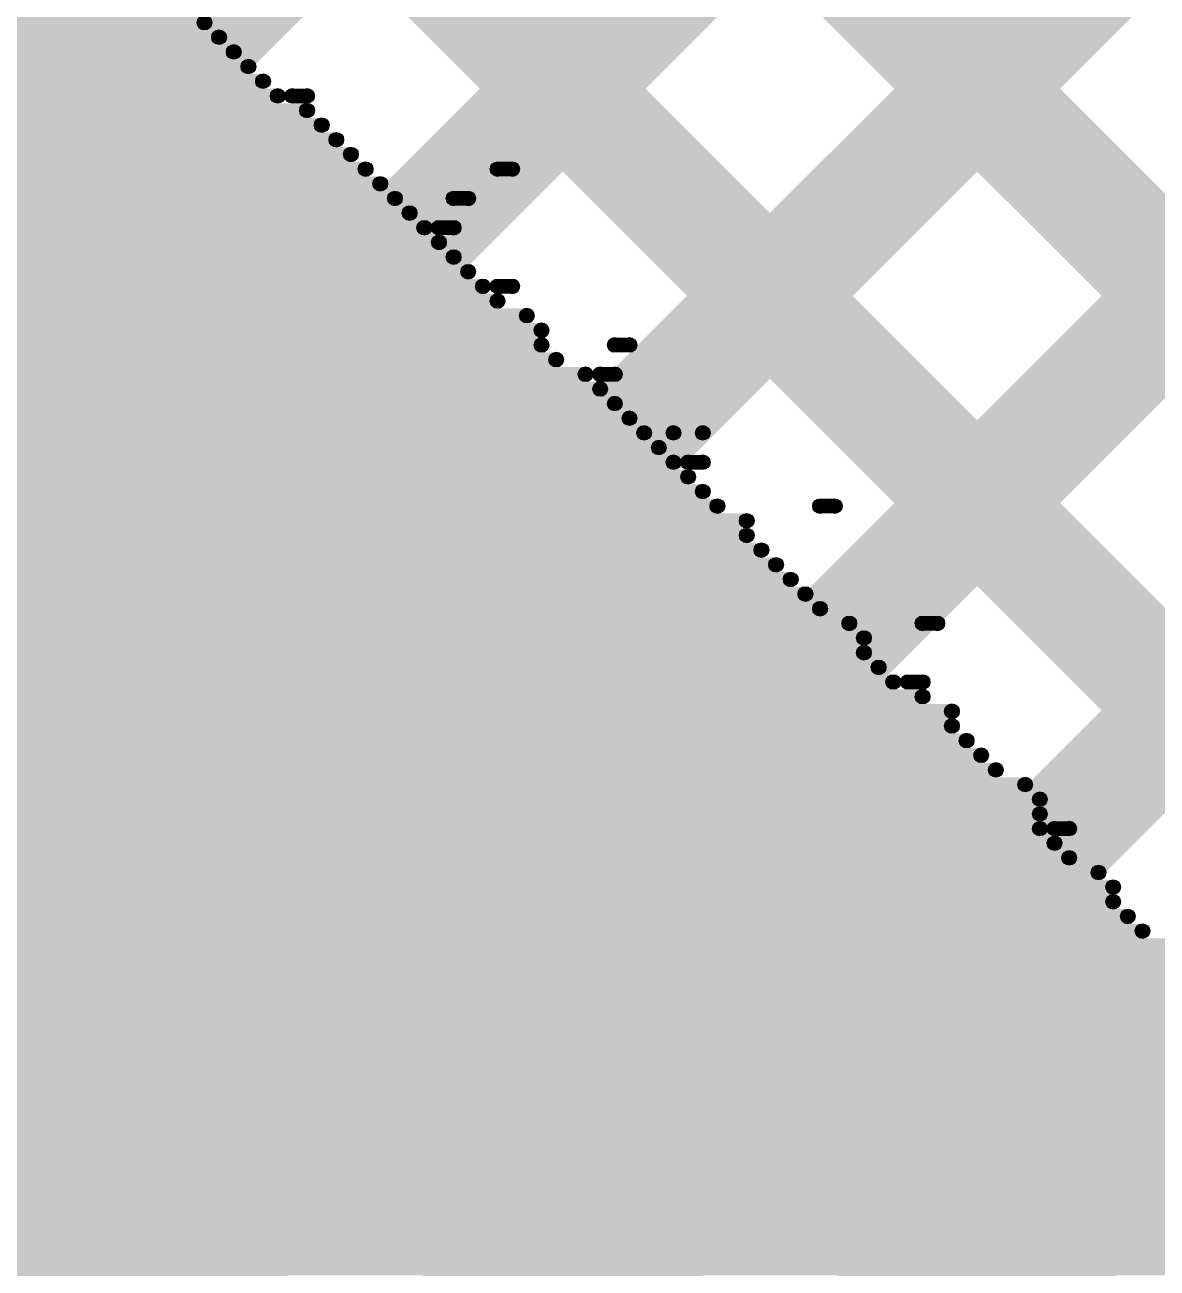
# Model space of a CAD drawing. Header units: millimetres. Extents: x 0 to 5.55, y 0 to 1.02.
# Drawn here: x 4.2018 to 4.279, y 0.628 to 0.7128 of the extents above; entities that cross this region are included whole.
import ezdxf

# ---------------------------------------------------------------- set-up
doc = ezdxf.new("R2010")
doc.units = ezdxf.units.MM
doc.header["$MEASUREMENT"] = 0
for name, color, linetype in [('BottomLayer', 5, 'Continuous'), ('BottomOverlay', 54, 'Continuous'), ('TopLayer', 1, 'Continuous')]:
    doc.layers.add(name, color=color, linetype=linetype)

msp = doc.modelspace()

# ---------------------------------------------------------------- hatches: boundary and pattern name
at = {"layer": 'BottomLayer'}
for points in [[(3.798997, 0.291672), (3.79334, 0.297328), (4.49384, 0.997828), (4.499497, 0.992172)], [(3.827282, 0.291672), (3.821625, 0.297328), (4.522125, 0.997828), (4.527782, 0.992172)], [(3.835966, 0.992172), (3.841623, 0.997828), (4.542123, 0.297328), (4.536466, 0.291672)], [(3.855566, 0.291672), (3.849909, 0.297328), (4.550409, 0.997828), (4.556066, 0.992172)], [(3.86425, 0.992172), (3.869907, 0.997828), (4.570407, 0.297328), (4.56475, 0.291672)], [(3.88385, 0.291672), (3.878193, 0.297328), (4.578693, 0.997828), (4.58435, 0.992172)], [(3.892534, 0.992172), (3.898191, 0.997828), (4.598691, 0.297328), (4.593034, 0.291672)], [(3.912134, 0.291672), (3.906478, 0.297328), (4.606978, 0.997828), (4.612634, 0.992172)], [(3.920819, 0.992172), (3.926476, 0.997828), (4.626976, 0.297328), (4.621319, 0.291672)], [(3.940419, 0.291672), (3.934762, 0.297328), (4.635262, 0.997828), (4.640919, 0.992172)], [(3.949103, 0.992172), (3.95476, 0.997828), (4.647556, 0.305032), (4.641899, 0.299376)], [(3.977387, 0.992172), (3.983044, 0.997828), (4.661698, 0.319175), (4.656041, 0.313518)]]:
    msp.add_hatch(color=5, dxfattribs=at).paths.add_polyline_path(points)
at = {"layer": 'BottomOverlay'}
for points in [[(4.064, 0.7125), (4.064, 0.7135), (4.214, 0.7135), (4.214, 0.7125)], [(4.065, 0.7115), (4.065, 0.7125), (4.215, 0.7125), (4.215, 0.7115)], [(4.066, 0.7105), (4.066, 0.7115), (4.216, 0.7115), (4.216, 0.7105)], [(4.065, 0.7095), (4.065, 0.7105), (4.217, 0.7105), (4.217, 0.7095)], [(4.064, 0.7085), (4.064, 0.7095), (4.218, 0.7095), (4.218, 0.7085)], [(4.064, 0.7075), (4.064, 0.7085), (4.219, 0.7085), (4.219, 0.7075)], [(4.22, 0.7075), (4.22, 0.7085), (4.221, 0.7085), (4.221, 0.7075)], [(4.063, 0.7065), (4.063, 0.7075), (4.221, 0.7075), (4.221, 0.7065)], [(4.063, 0.7055), (4.063, 0.7065), (4.222, 0.7065), (4.222, 0.7055)], [(4.062, 0.7045), (4.062, 0.7055), (4.223, 0.7055), (4.223, 0.7045)], [(4.061, 0.7035), (4.061, 0.7045), (4.224, 0.7045), (4.224, 0.7035)], [(4.061, 0.7025), (4.061, 0.7035), (4.225, 0.7035), (4.225, 0.7025)], [(4.234, 0.7025), (4.234, 0.7035), (4.235, 0.7035), (4.235, 0.7025)], [(4.06, 0.7015), (4.06, 0.7025), (4.226, 0.7025), (4.226, 0.7015)], [(4.086, 0.7005), (4.086, 0.7015), (4.227, 0.7015), (4.227, 0.7005)], [(4.231, 0.7005), (4.231, 0.7015), (4.232, 0.7015), (4.232, 0.7005)], [(4.088, 0.6995), (4.088, 0.7005), (4.228, 0.7005), (4.228, 0.6995)], [(4.09, 0.6985), (4.09, 0.6995), (4.229, 0.6995), (4.229, 0.6985)], [(4.23, 0.6985), (4.23, 0.6995), (4.231, 0.6995), (4.231, 0.6985)], [(4.091, 0.6975), (4.091, 0.6985), (4.23, 0.6985), (4.23, 0.6975)], [(4.094, 0.6965), (4.094, 0.6975), (4.231, 0.6975), (4.231, 0.6965)], [(4.095, 0.6955), (4.095, 0.6965), (4.232, 0.6965), (4.232, 0.6955)], [(4.097, 0.6945), (4.097, 0.6955), (4.233, 0.6955), (4.233, 0.6945)], [(4.234, 0.6945), (4.234, 0.6955), (4.235, 0.6955), (4.235, 0.6945)], [(4.098, 0.6935), (4.098, 0.6945), (4.234, 0.6945), (4.234, 0.6935)], [(4.1, 0.6925), (4.1, 0.6935), (4.236, 0.6935), (4.236, 0.6925)], [(4.102, 0.6915), (4.102, 0.6925), (4.237, 0.6925), (4.237, 0.6915)], [(4.103, 0.6905), (4.103, 0.6915), (4.237, 0.6915), (4.237, 0.6905)], [(4.242, 0.6905), (4.242, 0.6915), (4.243, 0.6915), (4.243, 0.6905)], [(4.105, 0.6895), (4.105, 0.6905), (4.238, 0.6905), (4.238, 0.6895)], [(4.106, 0.6885), (4.106, 0.6895), (4.24, 0.6895), (4.24, 0.6885)], [(4.241, 0.6885), (4.241, 0.6895), (4.242, 0.6895), (4.242, 0.6885)], [(4.108, 0.6875), (4.108, 0.6885), (4.241, 0.6885), (4.241, 0.6875)], [(4.109, 0.6865), (4.109, 0.6875), (4.242, 0.6875), (4.242, 0.6865)], [(4.111, 0.6855), (4.111, 0.6865), (4.243, 0.6865), (4.243, 0.6855)], [(4.113, 0.6845), (4.113, 0.6855), (4.244, 0.6855), (4.244, 0.6845)], [(4.246, 0.6845), (4.246, 0.6855), (4.248, 0.6855), (4.248, 0.6845)], [(4.114, 0.6835), (4.114, 0.6845), (4.245, 0.6845), (4.245, 0.6835)], [(4.116, 0.6825), (4.116, 0.6835), (4.246, 0.6835), (4.246, 0.6825)], [(4.247, 0.6825), (4.247, 0.6835), (4.248, 0.6835), (4.248, 0.6825)], [(4.118, 0.6815), (4.118, 0.6825), (4.247, 0.6825), (4.247, 0.6815)], [(4.119, 0.6805), (4.119, 0.6815), (4.248, 0.6815), (4.248, 0.6805)], [(4.121, 0.6795), (4.121, 0.6805), (4.249, 0.6805), (4.249, 0.6795)], [(4.256, 0.6795), (4.256, 0.6805), (4.257, 0.6805), (4.257, 0.6795)], [(4.122, 0.6785), (4.122, 0.6795), (4.251, 0.6795), (4.251, 0.6785)], [(4.123, 0.6775), (4.123, 0.6785), (4.251, 0.6785), (4.251, 0.6775)], [(4.125, 0.6765), (4.125, 0.6775), (4.252, 0.6775), (4.252, 0.6765)], [(4.126, 0.6755), (4.126, 0.6765), (4.253, 0.6765), (4.253, 0.6755)], [(4.127, 0.6745), (4.127, 0.6755), (4.254, 0.6755), (4.254, 0.6745)], [(4.129, 0.6735), (4.129, 0.6745), (4.255, 0.6745), (4.255, 0.6735)], [(4.131, 0.6725), (4.131, 0.6735), (4.256, 0.6735), (4.256, 0.6725)], [(4.132, 0.6715), (4.132, 0.6725), (4.258, 0.6725), (4.258, 0.6715)], [(4.263, 0.6715), (4.263, 0.6725), (4.264, 0.6725), (4.264, 0.6715)], [(4.134, 0.6705), (4.134, 0.6715), (4.259, 0.6715), (4.259, 0.6705)], [(4.135, 0.6695), (4.135, 0.6705), (4.259, 0.6705), (4.259, 0.6695)], [(4.137, 0.6685), (4.137, 0.6695), (4.26, 0.6695), (4.26, 0.6685)], [(4.138, 0.6675), (4.138, 0.6685), (4.261, 0.6685), (4.261, 0.6675)], [(4.262, 0.6675), (4.262, 0.6685), (4.263, 0.6685), (4.263, 0.6675)], [(4.139, 0.6665), (4.139, 0.6675), (4.263, 0.6675), (4.263, 0.6665)], [(4.14, 0.6655), (4.14, 0.6665), (4.265, 0.6665), (4.265, 0.6655)], [(4.142, 0.6645), (4.142, 0.6655), (4.265, 0.6655), (4.265, 0.6645)], [(4.143, 0.6635), (4.143, 0.6645), (4.266, 0.6645), (4.266, 0.6635)], [(4.144, 0.6625), (4.144, 0.6635), (4.267, 0.6635), (4.267, 0.6625)], [(4.146, 0.6615), (4.146, 0.6625), (4.268, 0.6625), (4.268, 0.6615)], [(4.147, 0.6605), (4.147, 0.6615), (4.27, 0.6615), (4.27, 0.6605)], [(4.148, 0.6595), (4.148, 0.6605), (4.271, 0.6605), (4.271, 0.6595)], [(4.149, 0.6585), (4.149, 0.6595), (4.271, 0.6595), (4.271, 0.6585)], [(4.151, 0.6575), (4.151, 0.6585), (4.271, 0.6585), (4.271, 0.6575)], [(4.272, 0.6575), (4.272, 0.6585), (4.273, 0.6585), (4.273, 0.6575)], [(4.152, 0.6565), (4.152, 0.6575), (4.272, 0.6575), (4.272, 0.6565)], [(4.153, 0.6555), (4.153, 0.6565), (4.273, 0.6565), (4.273, 0.6555)], [(4.154, 0.6545), (4.154, 0.6555), (4.275, 0.6555), (4.275, 0.6545)], [(4.156, 0.6535), (4.156, 0.6545), (4.276, 0.6545), (4.276, 0.6535)], [(4.156, 0.6525), (4.156, 0.6535), (4.276, 0.6535), (4.276, 0.6525)], [(4.158, 0.6515), (4.158, 0.6525), (4.277, 0.6525), (4.277, 0.6515)], [(4.16, 0.6505), (4.16, 0.6515), (4.278, 0.6515), (4.278, 0.6505)], [(4.161, 0.6495), (4.161, 0.6505), (4.28, 0.6505), (4.28, 0.6495)], [(4.162, 0.6485), (4.162, 0.6495), (4.28, 0.6495), (4.28, 0.6485)], [(4.162, 0.6475), (4.162, 0.6485), (4.281, 0.6485), (4.281, 0.6475)], [(4.164, 0.6465), (4.164, 0.6475), (4.282, 0.6475), (4.282, 0.6465)], [(4.166, 0.6455), (4.166, 0.6465), (4.283, 0.6465), (4.283, 0.6455)], [(4.167, 0.6445), (4.167, 0.6455), (4.284, 0.6455), (4.284, 0.6445)], [(4.168, 0.6435), (4.168, 0.6445), (4.285, 0.6445), (4.285, 0.6435)], [(4.169, 0.6425), (4.169, 0.6435), (4.286, 0.6435), (4.286, 0.6425)], [(4.17, 0.6415), (4.17, 0.6425), (4.288, 0.6425), (4.288, 0.6415)], [(4.171, 0.6405), (4.171, 0.6415), (4.288, 0.6415), (4.288, 0.6405)], [(4.172, 0.6395), (4.172, 0.6405), (4.288, 0.6405), (4.288, 0.6395)], [(4.173, 0.6385), (4.173, 0.6395), (4.289, 0.6395), (4.289, 0.6385)], [(4.175, 0.6375), (4.175, 0.6385), (4.29, 0.6385), (4.29, 0.6375)], [(4.176, 0.6365), (4.176, 0.6375), (4.291, 0.6375), (4.291, 0.6365)], [(4.177, 0.6355), (4.177, 0.6365), (4.292, 0.6365), (4.292, 0.6355)], [(4.178, 0.6345), (4.178, 0.6355), (4.294, 0.6355), (4.294, 0.6345)], [(4.179, 0.6335), (4.179, 0.6345), (4.295, 0.6345), (4.295, 0.6335)], [(4.18, 0.6325), (4.18, 0.6335), (4.295, 0.6335), (4.295, 0.6325)], [(4.181, 0.6315), (4.181, 0.6325), (4.296, 0.6325), (4.296, 0.6315)], [(4.182, 0.6305), (4.182, 0.6315), (4.296, 0.6315), (4.296, 0.6305)], [(4.183, 0.6295), (4.183, 0.6305), (4.297, 0.6305), (4.297, 0.6295)], [(4.184, 0.6285), (4.184, 0.6295), (4.298, 0.6295), (4.298, 0.6285)], [(4.185, 0.6275), (4.185, 0.6285), (4.299, 0.6285), (4.299, 0.6275)]]:
    msp.add_hatch(color=54, dxfattribs=at).paths.add_polyline_path(points)
h = msp.add_hatch(color=54, dxfattribs=at)
edge = h.paths.add_edge_path()
edge.add_arc((4.214, 0.713), 0.0005, 0, 360)
h = msp.add_hatch(color=54, dxfattribs=at)
edge = h.paths.add_edge_path()
edge.add_arc((4.215, 0.712), 0.0005, 0, 360)
h = msp.add_hatch(color=54, dxfattribs=at)
edge = h.paths.add_edge_path()
edge.add_arc((4.216, 0.711), 0.0005, 0, 360)
h = msp.add_hatch(color=54, dxfattribs=at)
edge = h.paths.add_edge_path()
edge.add_arc((4.217, 0.71), 0.0005, 0, 360)
h = msp.add_hatch(color=54, dxfattribs=at)
edge = h.paths.add_edge_path()
edge.add_arc((4.218, 0.709), 0.0005, 0, 360)
h = msp.add_hatch(color=54, dxfattribs=at)
edge = h.paths.add_edge_path()
edge.add_arc((4.219, 0.708), 0.0005, 0, 360)
h = msp.add_hatch(color=54, dxfattribs=at)
edge = h.paths.add_edge_path()
edge.add_arc((4.22, 0.708), 0.0005, 0, 360)
h = msp.add_hatch(color=54, dxfattribs=at)
edge = h.paths.add_edge_path()
edge.add_arc((4.221, 0.708), 0.0005, 0, 360)
h = msp.add_hatch(color=54, dxfattribs=at)
edge = h.paths.add_edge_path()
edge.add_arc((4.221, 0.707), 0.0005, 0, 360)
h = msp.add_hatch(color=54, dxfattribs=at)
edge = h.paths.add_edge_path()
edge.add_arc((4.222, 0.706), 0.0005, 0, 360)
h = msp.add_hatch(color=54, dxfattribs=at)
edge = h.paths.add_edge_path()
edge.add_arc((4.223, 0.705), 0.0005, 0, 360)
h = msp.add_hatch(color=54, dxfattribs=at)
edge = h.paths.add_edge_path()
edge.add_arc((4.224, 0.704), 0.0005, 0, 360)
h = msp.add_hatch(color=54, dxfattribs=at)
edge = h.paths.add_edge_path()
edge.add_arc((4.225, 0.703), 0.0005, 0, 360)
h = msp.add_hatch(color=54, dxfattribs=at)
edge = h.paths.add_edge_path()
edge.add_arc((4.234, 0.703), 0.0005, 0, 360)
h = msp.add_hatch(color=54, dxfattribs=at)
edge = h.paths.add_edge_path()
edge.add_arc((4.235, 0.703), 0.0005, 0, 360)
h = msp.add_hatch(color=54, dxfattribs=at)
edge = h.paths.add_edge_path()
edge.add_arc((4.226, 0.702), 0.0005, 0, 360)
h = msp.add_hatch(color=54, dxfattribs=at)
edge = h.paths.add_edge_path()
edge.add_arc((4.227, 0.701), 0.0005, 0, 360)
h = msp.add_hatch(color=54, dxfattribs=at)
edge = h.paths.add_edge_path()
edge.add_arc((4.231, 0.701), 0.0005, 0, 360)
h = msp.add_hatch(color=54, dxfattribs=at)
edge = h.paths.add_edge_path()
edge.add_arc((4.232, 0.701), 0.0005, 0, 360)
h = msp.add_hatch(color=54, dxfattribs=at)
edge = h.paths.add_edge_path()
edge.add_arc((4.228, 0.7), 0.0005, 0, 360)
h = msp.add_hatch(color=54, dxfattribs=at)
edge = h.paths.add_edge_path()
edge.add_arc((4.229, 0.699), 0.0005, 0, 360)
h = msp.add_hatch(color=54, dxfattribs=at)
edge = h.paths.add_edge_path()
edge.add_arc((4.23, 0.699), 0.0005, 0, 360)
h = msp.add_hatch(color=54, dxfattribs=at)
edge = h.paths.add_edge_path()
edge.add_arc((4.231, 0.699), 0.0005, 0, 360)
h = msp.add_hatch(color=54, dxfattribs=at)
edge = h.paths.add_edge_path()
edge.add_arc((4.23, 0.698), 0.0005, 0, 360)
h = msp.add_hatch(color=54, dxfattribs=at)
edge = h.paths.add_edge_path()
edge.add_arc((4.231, 0.697), 0.0005, 0, 360)
h = msp.add_hatch(color=54, dxfattribs=at)
edge = h.paths.add_edge_path()
edge.add_arc((4.232, 0.696), 0.0005, 0, 360)
h = msp.add_hatch(color=54, dxfattribs=at)
edge = h.paths.add_edge_path()
edge.add_arc((4.233, 0.695), 0.0005, 0, 360)
h = msp.add_hatch(color=54, dxfattribs=at)
edge = h.paths.add_edge_path()
edge.add_arc((4.234, 0.695), 0.0005, 0, 360)
h = msp.add_hatch(color=54, dxfattribs=at)
edge = h.paths.add_edge_path()
edge.add_arc((4.235, 0.695), 0.0005, 0, 360)
h = msp.add_hatch(color=54, dxfattribs=at)
edge = h.paths.add_edge_path()
edge.add_arc((4.234, 0.694), 0.0005, 0, 360)
h = msp.add_hatch(color=54, dxfattribs=at)
edge = h.paths.add_edge_path()
edge.add_arc((4.236, 0.693), 0.0005, 0, 360)
h = msp.add_hatch(color=54, dxfattribs=at)
edge = h.paths.add_edge_path()
edge.add_arc((4.237, 0.692), 0.0005, 0, 360)
h = msp.add_hatch(color=54, dxfattribs=at)
edge = h.paths.add_edge_path()
edge.add_arc((4.237, 0.691), 0.0005, 0, 360)
h = msp.add_hatch(color=54, dxfattribs=at)
edge = h.paths.add_edge_path()
edge.add_arc((4.242, 0.691), 0.0005, 0, 360)
h = msp.add_hatch(color=54, dxfattribs=at)
edge = h.paths.add_edge_path()
edge.add_arc((4.243, 0.691), 0.0005, 0, 360)
h = msp.add_hatch(color=54, dxfattribs=at)
edge = h.paths.add_edge_path()
edge.add_arc((4.238, 0.69), 0.0005, 0, 360)
h = msp.add_hatch(color=54, dxfattribs=at)
edge = h.paths.add_edge_path()
edge.add_arc((4.24, 0.689), 0.0005, 0, 360)
h = msp.add_hatch(color=54, dxfattribs=at)
edge = h.paths.add_edge_path()
edge.add_arc((4.241, 0.689), 0.0005, 0, 360)
h = msp.add_hatch(color=54, dxfattribs=at)
edge = h.paths.add_edge_path()
edge.add_arc((4.242, 0.689), 0.0005, 0, 360)
h = msp.add_hatch(color=54, dxfattribs=at)
edge = h.paths.add_edge_path()
edge.add_arc((4.241, 0.688), 0.0005, 0, 360)
h = msp.add_hatch(color=54, dxfattribs=at)
edge = h.paths.add_edge_path()
edge.add_arc((4.242, 0.687), 0.0005, 0, 360)
h = msp.add_hatch(color=54, dxfattribs=at)
edge = h.paths.add_edge_path()
edge.add_arc((4.243, 0.686), 0.0005, 0, 360)
h = msp.add_hatch(color=54, dxfattribs=at)
edge = h.paths.add_edge_path()
edge.add_arc((4.244, 0.685), 0.0005, 0, 360)
h = msp.add_hatch(color=54, dxfattribs=at)
edge = h.paths.add_edge_path()
edge.add_arc((4.246, 0.685), 0.0005, 0, 360)
h = msp.add_hatch(color=54, dxfattribs=at)
edge = h.paths.add_edge_path()
edge.add_arc((4.248, 0.685), 0.0005, 0, 360)
h = msp.add_hatch(color=54, dxfattribs=at)
edge = h.paths.add_edge_path()
edge.add_arc((4.245, 0.684), 0.0005, 0, 360)
h = msp.add_hatch(color=54, dxfattribs=at)
edge = h.paths.add_edge_path()
edge.add_arc((4.246, 0.683), 0.0005, 0, 360)
h = msp.add_hatch(color=54, dxfattribs=at)
edge = h.paths.add_edge_path()
edge.add_arc((4.247, 0.683), 0.0005, 0, 360)
h = msp.add_hatch(color=54, dxfattribs=at)
edge = h.paths.add_edge_path()
edge.add_arc((4.248, 0.683), 0.0005, 0, 360)
h = msp.add_hatch(color=54, dxfattribs=at)
edge = h.paths.add_edge_path()
edge.add_arc((4.247, 0.682), 0.0005, 0, 360)
h = msp.add_hatch(color=54, dxfattribs=at)
edge = h.paths.add_edge_path()
edge.add_arc((4.248, 0.681), 0.0005, 0, 360)
h = msp.add_hatch(color=54, dxfattribs=at)
edge = h.paths.add_edge_path()
edge.add_arc((4.249, 0.68), 0.0005, 0, 360)
h = msp.add_hatch(color=54, dxfattribs=at)
edge = h.paths.add_edge_path()
edge.add_arc((4.256, 0.68), 0.0005, 0, 360)
h = msp.add_hatch(color=54, dxfattribs=at)
edge = h.paths.add_edge_path()
edge.add_arc((4.257, 0.68), 0.0005, 0, 360)
h = msp.add_hatch(color=54, dxfattribs=at)
edge = h.paths.add_edge_path()
edge.add_arc((4.251, 0.679), 0.0005, 0, 360)
h = msp.add_hatch(color=54, dxfattribs=at)
edge = h.paths.add_edge_path()
edge.add_arc((4.251, 0.678), 0.0005, 0, 360)
h = msp.add_hatch(color=54, dxfattribs=at)
edge = h.paths.add_edge_path()
edge.add_arc((4.252, 0.677), 0.0005, 0, 360)
h = msp.add_hatch(color=54, dxfattribs=at)
edge = h.paths.add_edge_path()
edge.add_arc((4.253, 0.676), 0.0005, 0, 360)
h = msp.add_hatch(color=54, dxfattribs=at)
edge = h.paths.add_edge_path()
edge.add_arc((4.254, 0.675), 0.0005, 0, 360)
h = msp.add_hatch(color=54, dxfattribs=at)
edge = h.paths.add_edge_path()
edge.add_arc((4.255, 0.674), 0.0005, 0, 360)
h = msp.add_hatch(color=54, dxfattribs=at)
edge = h.paths.add_edge_path()
edge.add_arc((4.256, 0.673), 0.0005, 0, 360)
h = msp.add_hatch(color=54, dxfattribs=at)
edge = h.paths.add_edge_path()
edge.add_arc((4.258, 0.672), 0.0005, 0, 360)
h = msp.add_hatch(color=54, dxfattribs=at)
edge = h.paths.add_edge_path()
edge.add_arc((4.263, 0.672), 0.0005, 0, 360)
h = msp.add_hatch(color=54, dxfattribs=at)
edge = h.paths.add_edge_path()
edge.add_arc((4.264, 0.672), 0.0005, 0, 360)
h = msp.add_hatch(color=54, dxfattribs=at)
edge = h.paths.add_edge_path()
edge.add_arc((4.259, 0.671), 0.0005, 0, 360)
h = msp.add_hatch(color=54, dxfattribs=at)
edge = h.paths.add_edge_path()
edge.add_arc((4.259, 0.67), 0.0005, 0, 360)
h = msp.add_hatch(color=54, dxfattribs=at)
edge = h.paths.add_edge_path()
edge.add_arc((4.26, 0.669), 0.0005, 0, 360)
h = msp.add_hatch(color=54, dxfattribs=at)
edge = h.paths.add_edge_path()
edge.add_arc((4.261, 0.668), 0.0005, 0, 360)
h = msp.add_hatch(color=54, dxfattribs=at)
edge = h.paths.add_edge_path()
edge.add_arc((4.262, 0.668), 0.0005, 0, 360)
h = msp.add_hatch(color=54, dxfattribs=at)
edge = h.paths.add_edge_path()
edge.add_arc((4.263, 0.668), 0.0005, 0, 360)
h = msp.add_hatch(color=54, dxfattribs=at)
edge = h.paths.add_edge_path()
edge.add_arc((4.263, 0.667), 0.0005, 0, 360)
h = msp.add_hatch(color=54, dxfattribs=at)
edge = h.paths.add_edge_path()
edge.add_arc((4.265, 0.666), 0.0005, 0, 360)
h = msp.add_hatch(color=54, dxfattribs=at)
edge = h.paths.add_edge_path()
edge.add_arc((4.265, 0.665), 0.0005, 0, 360)
h = msp.add_hatch(color=54, dxfattribs=at)
edge = h.paths.add_edge_path()
edge.add_arc((4.266, 0.664), 0.0005, 0, 360)
h = msp.add_hatch(color=54, dxfattribs=at)
edge = h.paths.add_edge_path()
edge.add_arc((4.267, 0.663), 0.0005, 0, 360)
h = msp.add_hatch(color=54, dxfattribs=at)
edge = h.paths.add_edge_path()
edge.add_arc((4.268, 0.662), 0.0005, 0, 360)
h = msp.add_hatch(color=54, dxfattribs=at)
edge = h.paths.add_edge_path()
edge.add_arc((4.27, 0.661), 0.0005, 0, 360)
h = msp.add_hatch(color=54, dxfattribs=at)
edge = h.paths.add_edge_path()
edge.add_arc((4.271, 0.66), 0.0005, 0, 360)
h = msp.add_hatch(color=54, dxfattribs=at)
edge = h.paths.add_edge_path()
edge.add_arc((4.271, 0.659), 0.0005, 0, 360)
h = msp.add_hatch(color=54, dxfattribs=at)
edge = h.paths.add_edge_path()
edge.add_arc((4.271, 0.658), 0.0005, 0, 360)
h = msp.add_hatch(color=54, dxfattribs=at)
edge = h.paths.add_edge_path()
edge.add_arc((4.272, 0.658), 0.0005, 0, 360)
h = msp.add_hatch(color=54, dxfattribs=at)
edge = h.paths.add_edge_path()
edge.add_arc((4.273, 0.658), 0.0005, 0, 360)
h = msp.add_hatch(color=54, dxfattribs=at)
edge = h.paths.add_edge_path()
edge.add_arc((4.272, 0.657), 0.0005, 0, 360)
h = msp.add_hatch(color=54, dxfattribs=at)
edge = h.paths.add_edge_path()
edge.add_arc((4.273, 0.656), 0.0005, 0, 360)
h = msp.add_hatch(color=54, dxfattribs=at)
edge = h.paths.add_edge_path()
edge.add_arc((4.275, 0.655), 0.0005, 0, 360)
h = msp.add_hatch(color=54, dxfattribs=at)
edge = h.paths.add_edge_path()
edge.add_arc((4.276, 0.654), 0.0005, 0, 360)
h = msp.add_hatch(color=54, dxfattribs=at)
edge = h.paths.add_edge_path()
edge.add_arc((4.276, 0.653), 0.0005, 0, 360)
h = msp.add_hatch(color=54, dxfattribs=at)
edge = h.paths.add_edge_path()
edge.add_arc((4.277, 0.652), 0.0005, 0, 360)
h = msp.add_hatch(color=54, dxfattribs=at)
edge = h.paths.add_edge_path()
edge.add_arc((4.278, 0.651), 0.0005, 0, 360)
at = {"layer": 'TopLayer'}
for points in [[(3.813997, 0.306672), (3.80834, 0.312328), (4.492408, 0.996396), (4.498065, 0.990739)], [(3.842282, 0.306672), (3.836625, 0.312328), (4.520692, 0.996396), (4.526349, 0.990739)], [(3.837398, 0.990739), (3.843055, 0.996396), (4.410487, 0.428964), (4.40483, 0.423307)], [(3.870566, 0.306672), (3.864909, 0.312328), (4.548977, 0.996396), (4.554634, 0.990739)], [(3.865682, 0.990739), (3.871339, 0.996396), (4.424629, 0.443106), (4.418972, 0.437449)], [(3.89885, 0.306672), (3.893193, 0.312328), (4.577261, 0.996396), (4.582918, 0.990739)], [(3.893967, 0.990739), (3.899624, 0.996396), (4.438772, 0.457248), (4.433115, 0.451591)], [(3.927134, 0.306672), (3.921478, 0.312328), (4.605545, 0.996396), (4.611202, 0.990739)], [(3.922251, 0.990739), (3.927908, 0.996396), (4.452914, 0.47139), (4.447257, 0.465733)], [(3.955419, 0.306672), (3.949762, 0.312328), (4.63383, 0.996396), (4.639486, 0.990739)], [(3.950535, 0.990739), (3.956192, 0.996396), (4.467056, 0.485533), (4.461399, 0.479876)], [(3.97882, 0.990739), (3.984476, 0.996396), (4.481198, 0.499675), (4.475541, 0.494018)]]:
    msp.add_hatch(color=1, dxfattribs=at).paths.add_polyline_path(points)

# ---------------------------------------------------------------- linework, layer by layer
at = {"layer": 'BottomOverlay'}
for centre in [(4.214, 0.713), (4.215, 0.712), (4.216, 0.711), (4.217, 0.71), (4.218, 0.709), (4.219, 0.708), (4.22, 0.708), (4.221, 0.708), (4.221, 0.707), (4.222, 0.706), (4.223, 0.705), (4.224, 0.704), (4.225, 0.703), (4.234, 0.703), (4.235, 0.703), (4.226, 0.702), (4.227, 0.701), (4.231, 0.701), (4.232, 0.701), (4.228, 0.7), (4.229, 0.699), (4.23, 0.699), (4.231, 0.699), (4.23, 0.698), (4.231, 0.697), (4.232, 0.696), (4.233, 0.695), (4.234, 0.695), (4.235, 0.695), (4.234, 0.694), (4.236, 0.693), (4.237, 0.692), (4.237, 0.691), (4.242, 0.691), (4.243, 0.691), (4.238, 0.69), (4.24, 0.689), (4.241, 0.689), (4.242, 0.689), (4.241, 0.688), (4.242, 0.687), (4.243, 0.686), (4.244, 0.685), (4.246, 0.685), (4.248, 0.685), (4.245, 0.684), (4.246, 0.683), (4.247, 0.683), (4.248, 0.683), (4.247, 0.682), (4.248, 0.681), (4.249, 0.68), (4.256, 0.68), (4.257, 0.68), (4.251, 0.679), (4.251, 0.678), (4.252, 0.677), (4.253, 0.676), (4.254, 0.675), (4.255, 0.674), (4.256, 0.673), (4.258, 0.672), (4.263, 0.672), (4.264, 0.672), (4.259, 0.671), (4.259, 0.67), (4.26, 0.669), (4.261, 0.668), (4.262, 0.668), (4.263, 0.668), (4.263, 0.667), (4.265, 0.666), (4.265, 0.665), (4.266, 0.664), (4.267, 0.663), (4.268, 0.662), (4.27, 0.661), (4.271, 0.66), (4.271, 0.659), (4.271, 0.658), (4.272, 0.658), (4.273, 0.658), (4.272, 0.657), (4.273, 0.656), (4.275, 0.655), (4.276, 0.654), (4.276, 0.653), (4.277, 0.652), (4.278, 0.651)]:
    msp.add_circle(centre, 0.0005, dxfattribs=at)

doc.saveas('drawing.dxf')
